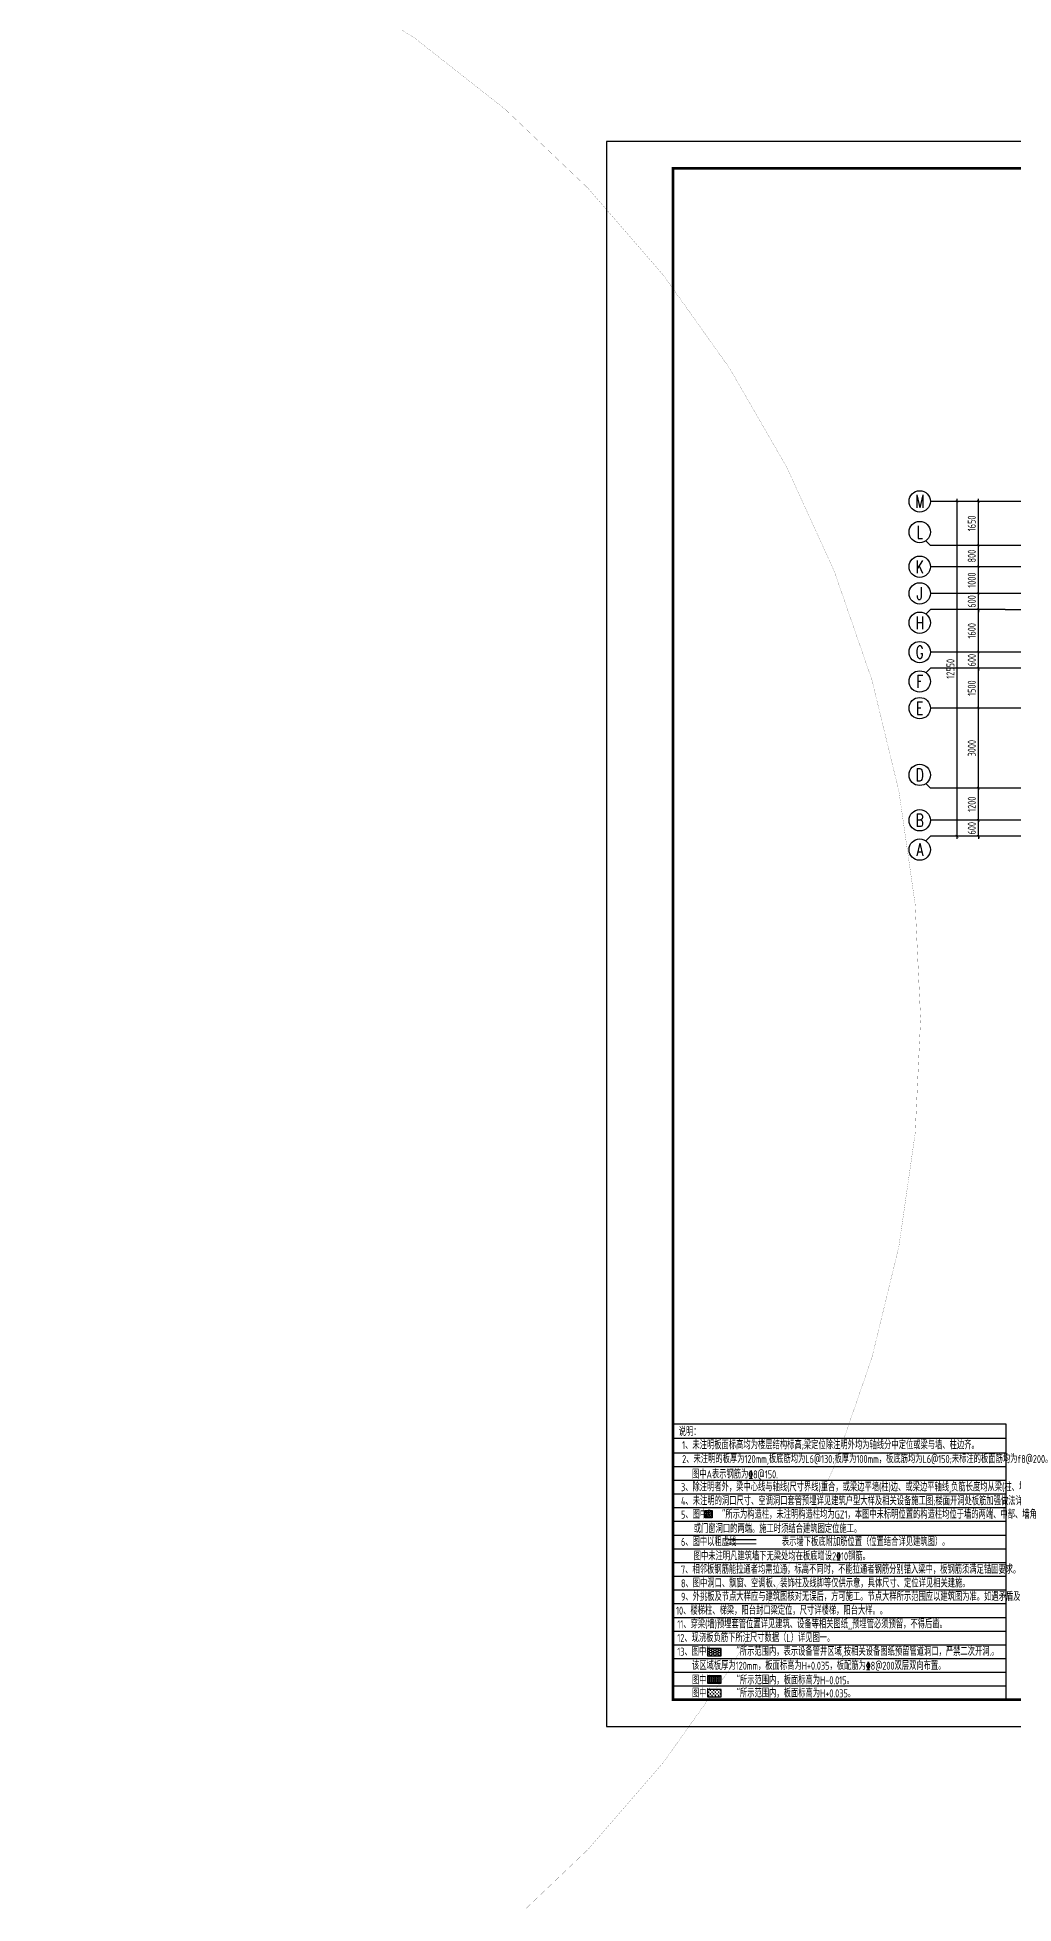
# Model space of a CAD drawing. Extents: x -668857 to 154266, y -275694 to 291306.
# Drawn here: x -262656 to -226069, y -116029 to -46075 of the extents above; entities that cross this region are included whole.
import ezdxf
from ezdxf.enums import TextEntityAlignment as Align

# ---------------------------------------------------------------- set-up
doc = ezdxf.new("R2010")
doc.units = 0
doc.header["$LTSCALE"] = 1000
doc.linetypes.add('DASH', pattern=[0.35, 0.25, -0.1])
doc.linetypes.add('DOTE', pattern=[2.42, 2, -0.2, 0.02, -0.2])
doc.layers.get('0').update_dxf_attribs({"linetype": 'CONTINUOUS'})
doc.layers.get('DEFPOINTS').update_dxf_attribs({"linetype": 'CONTINUOUS'})
for name, color, linetype in [('-TK', 7, 'CONTINUOUS'), ('A-AXIS', 1, 'CONTINUOUS'), ('A-DOTE', 10, 'DOTE'), ('AXIS_NUM', 7, 'CONTINUOUS'), ('S-B板填充', 251, 'CONTINUOUS'), ('S-Y一般标注', 3, 'CONTINUOUS'), ('S-文字', 7, 'CONTINUOUS'), ('S-板正筋', 2, 'CONTINUOUS'), ('S-构造柱', 212, 'CONTINUOUS'), ('S-表格线', 54, 'CONTINUOUS'), ('S-降板填充', 75, 'CONTINUOUS')]:
    doc.layers.add(name, color=color, linetype=linetype)
doc.layers.add('审图修改', color=2, linetype='CONTINUOUS', plot=False)
doc.styles.add('TSSD_Axis', font='complex.shx', dxfattribs={"width": 0.7, "bigfont": 'hztxt.shx'})
doc.styles.add('TSSD_DIMENSION', font='Tssdeng.shx', dxfattribs={"width": 0.7, "bigfont": 'tssdchn.shx'})
doc.styles.add('TSSD_REIN', font='tssdeng.shx', dxfattribs={"width": 0.7, "height": 300, "bigfont": 'tssdchn.shx'})
doc.dimstyles.new('TSSD_100_100', dxfattribs={"dimtxt": 300, "dimasz": 100, "dimexe": 100, "dimexo": 250, "dimgap": 100, "dimtad": 1, "dimdec": 0, "dimzin": 0, "dimdsep": 46, "dimtxsty": 'TSSD_DIMENSION', "dimblk": 'ARCHTICK', "dimcen": 0, "dimdle": 100, "dimclrt": 7, "dimadec": 0, "dimazin": 0, "dimtfac": 1, "dimtdec": 0, "dimtix": 1, "dimtmove": 2, "dimatfit": 3, "dimldrblk": 'ARCHTICK', "dimfxl": 0, "dimtolj": 1, "dimtzin": 0, "dimarcsym": 0})

# ---------------------------------------------------------------- blocks, each defined once
blk = doc.blocks.new('A1')
blk.add_lwpolyline([(0, 59400), (0, 0), (84100, 0), (84100, 59400)], close=True)
at = {"const_width": 100}
blk.add_lwpolyline([(2500, 58400), (2500, 1000), (83100, 1000), (83100, 58400)], close=True, dxfattribs=at)
blk = doc.blocks.new('ts_axno')
at = {"color": 0, "linetype": 'ByBlock', "lineweight": -2}
blk.add_circle((0, 0), 0.5, dxfattribs=at)
at = {"color": 0, "linetype": 'ByBlock', "lineweight": -2, "style": 'TSSD_Axis', "width": 0.7}
blk.add_attdef('A', text='', height=0.6, dxfattribs=at).set_placement((0, 0), align=Align.MIDDLE_CENTER)
blk = doc.blocks.new('_ArchTick')
at = {"color": 0, "linetype": 'ByBlock', "const_width": 0.15}
blk.add_lwpolyline([(-0.5, -0.5), (0.5, 0.5)], dxfattribs=at)
blk = doc.blocks.new('*D174')
at = {"layer": 'DEFPOINTS', "color": 0}
for p in [(2600, 5200), (3600, 5200), (3600, 4600)]:
    blk.add_point(p, dxfattribs=at)
at = {"layer": 'S-Y一般标注', "color": 0, "lineweight": -2}
for p, q in [((3350, 5200), (2500, 5200)), ((2600, 5200), (2600, 5300)), ((2600, 4600), (2600, 5200)), ((3350, 4600), (2500, 4600)), ((2600, 4600), (2600, 4500))]:
    blk.add_line(p, q, dxfattribs=at)
at = {"layer": 'S-Y一般标注', "color": 0, "lineweight": -2, "xscale": 100, "yscale": 100, "zscale": 100}
for p, rotation in [((2600, 5200), 270), ((2600, 4600), 90)]:
    blk.add_blockref('_ArchTick', p, dxfattribs=dict(at, rotation=rotation))
at = {"layer": 'S-Y一般标注', "color": 7, "insert": (2350, 4900), "char_height": 300, "attachment_point": 5, "rotation": 90, "style": 'TSSD_DIMENSION'}
blk.add_mtext('\\A1;600', dxfattribs=at)
blk = doc.blocks.new('*D175')
at = {"layer": 'DEFPOINTS', "color": 0}
for p in [(2600, 10900), (3600, 10900), (3600, 9400)]:
    blk.add_point(p, dxfattribs=at)
at = {"layer": 'S-Y一般标注', "color": 0, "lineweight": -2}
for p, q in [((3350, 10900), (2500, 10900)), ((2600, 9300), (2600, 11000)), ((3350, 9400), (2500, 9400))]:
    blk.add_line(p, q, dxfattribs=at)
at = {"layer": 'S-Y一般标注', "color": 0, "lineweight": -2, "xscale": 100, "yscale": 100, "zscale": 100}
for p, rotation in [((2600, 10900), 90), ((2600, 9400), 270)]:
    blk.add_blockref('_ArchTick', p, dxfattribs=dict(at, rotation=rotation))
at = {"layer": 'S-Y一般标注', "color": 7, "insert": (2350, 10150), "char_height": 300, "attachment_point": 5, "rotation": 90, "style": 'TSSD_DIMENSION'}
blk.add_mtext('\\A1;1500', dxfattribs=at)
blk = doc.blocks.new('*D176')
at = {"layer": 'DEFPOINTS', "color": 0}
for p in [(2600, 11500), (3600, 11500), (3600, 10900)]:
    blk.add_point(p, dxfattribs=at)
at = {"layer": 'S-Y一般标注', "color": 0, "lineweight": -2}
for p, q in [((3350, 11500), (2500, 11500)), ((2600, 11500), (2600, 11600)), ((2600, 10900), (2600, 11500)), ((3350, 10900), (2500, 10900)), ((2600, 10900), (2600, 10800))]:
    blk.add_line(p, q, dxfattribs=at)
at = {"layer": 'S-Y一般标注', "color": 0, "lineweight": -2, "xscale": 100, "yscale": 100, "zscale": 100}
for p, rotation in [((2600, 11500), 270), ((2600, 10900), 90)]:
    blk.add_blockref('_ArchTick', p, dxfattribs=dict(at, rotation=rotation))
at = {"layer": 'S-Y一般标注', "color": 7, "insert": (2350, 11200), "char_height": 300, "attachment_point": 5, "rotation": 90, "style": 'TSSD_DIMENSION'}
blk.add_mtext('\\A1;600', dxfattribs=at)
blk = doc.blocks.new('*D177')
at = {"layer": 'DEFPOINTS', "color": 0}
for p in [(2600, 13100), (3600, 13100), (3600, 11500)]:
    blk.add_point(p, dxfattribs=at)
at = {"layer": 'S-Y一般标注', "color": 0, "lineweight": -2}
for p, q in [((3350, 13100), (2500, 13100)), ((2600, 11400), (2600, 13200)), ((3350, 11500), (2500, 11500))]:
    blk.add_line(p, q, dxfattribs=at)
at = {"layer": 'S-Y一般标注', "color": 0, "lineweight": -2, "xscale": 100, "yscale": 100, "zscale": 100}
for p, rotation in [((2600, 13100), 90), ((2600, 11500), 270)]:
    blk.add_blockref('_ArchTick', p, dxfattribs=dict(at, rotation=rotation))
at = {"layer": 'S-Y一般标注', "color": 7, "insert": (2350, 12300), "char_height": 300, "attachment_point": 5, "rotation": 90, "style": 'TSSD_DIMENSION'}
blk.add_mtext('\\A1;1600', dxfattribs=at)
blk = doc.blocks.new('*D178')
at = {"layer": 'DEFPOINTS', "color": 0}
for p in [(2600, 13700), (3600, 13700), (3600, 13100)]:
    blk.add_point(p, dxfattribs=at)
at = {"layer": 'S-Y一般标注', "color": 0, "lineweight": -2}
for p, q in [((3350, 13700), (2500, 13700)), ((2600, 13700), (2600, 13800)), ((2600, 13100), (2600, 13700)), ((3350, 13100), (2500, 13100)), ((2600, 13100), (2600, 13000))]:
    blk.add_line(p, q, dxfattribs=at)
at = {"layer": 'S-Y一般标注', "color": 0, "lineweight": -2, "xscale": 100, "yscale": 100, "zscale": 100}
for p, rotation in [((2600, 13700), 270), ((2600, 13100), 90)]:
    blk.add_blockref('_ArchTick', p, dxfattribs=dict(at, rotation=rotation))
at = {"layer": 'S-Y一般标注', "color": 7, "insert": (2350, 13400), "char_height": 300, "attachment_point": 5, "rotation": 90, "style": 'TSSD_DIMENSION'}
blk.add_mtext('\\A1;600', dxfattribs=at)
blk = doc.blocks.new('*D179')
at = {"layer": 'DEFPOINTS', "color": 0}
for p in [(2600, 14700), (3600, 14700), (3600, 13700)]:
    blk.add_point(p, dxfattribs=at)
at = {"layer": 'S-Y一般标注', "color": 0, "lineweight": -2}
for p, q in [((3350, 14700), (2500, 14700)), ((2600, 13600), (2600, 14800)), ((3350, 13700), (2500, 13700))]:
    blk.add_line(p, q, dxfattribs=at)
at = {"layer": 'S-Y一般标注', "color": 0, "lineweight": -2, "xscale": 100, "yscale": 100, "zscale": 100}
for p, rotation in [((2600, 14700), 90), ((2600, 13700), 270)]:
    blk.add_blockref('_ArchTick', p, dxfattribs=dict(at, rotation=rotation))
at = {"layer": 'S-Y一般标注', "color": 7, "insert": (2350, 14200), "char_height": 300, "attachment_point": 5, "rotation": 90, "style": 'TSSD_DIMENSION'}
blk.add_mtext('\\A1;1000', dxfattribs=at)
blk = doc.blocks.new('*D180')
at = {"layer": 'DEFPOINTS', "color": 0}
for p in [(1800, 17150), (3600, 17150), (3600, 4600)]:
    blk.add_point(p, dxfattribs=at)
at = {"layer": 'S-Y一般标注', "color": 0, "lineweight": -2}
for p, q in [((3350, 17150), (1700, 17150)), ((1800, 4500), (1800, 17250)), ((3350, 4600), (1700, 4600))]:
    blk.add_line(p, q, dxfattribs=at)
at = {"layer": 'S-Y一般标注', "color": 0, "lineweight": -2, "xscale": 100, "yscale": 100, "zscale": 100}
for p, rotation in [((1800, 17150), 90), ((1800, 4600), 270)]:
    blk.add_blockref('_ArchTick', p, dxfattribs=dict(at, rotation=rotation))
at = {"layer": 'S-Y一般标注', "color": 7, "insert": (1550, 10875), "char_height": 300, "attachment_point": 5, "rotation": 90, "style": 'TSSD_DIMENSION'}
blk.add_mtext('\\A1;12550', dxfattribs=at)
blk = doc.blocks.new('*D181')
at = {"layer": 'DEFPOINTS', "color": 0}
for p in [(2600, 15500), (3600, 15500), (3600, 14700)]:
    blk.add_point(p, dxfattribs=at)
at = {"layer": 'S-Y一般标注', "color": 0, "lineweight": -2}
for p, q in [((3350, 15500), (2500, 15500)), ((2600, 14600), (2600, 15600)), ((3350, 14700), (2500, 14700))]:
    blk.add_line(p, q, dxfattribs=at)
at = {"layer": 'S-Y一般标注', "color": 0, "lineweight": -2, "xscale": 100, "yscale": 100, "zscale": 100}
for p, rotation in [((2600, 15500), 90), ((2600, 14700), 270)]:
    blk.add_blockref('_ArchTick', p, dxfattribs=dict(at, rotation=rotation))
at = {"layer": 'S-Y一般标注', "color": 7, "insert": (2350, 15100), "char_height": 300, "attachment_point": 5, "rotation": 90, "style": 'TSSD_DIMENSION'}
blk.add_mtext('\\A1;800', dxfattribs=at)
blk = doc.blocks.new('*D182')
at = {"layer": 'DEFPOINTS', "color": 0}
for p in [(2600, 6400), (3600, 6400), (3600, 5200)]:
    blk.add_point(p, dxfattribs=at)
at = {"layer": 'S-Y一般标注', "color": 0, "lineweight": -2}
for p, q in [((3350, 6400), (2500, 6400)), ((2600, 5100), (2600, 6500)), ((3350, 5200), (2500, 5200))]:
    blk.add_line(p, q, dxfattribs=at)
at = {"layer": 'S-Y一般标注', "color": 0, "lineweight": -2, "xscale": 100, "yscale": 100, "zscale": 100}
for p, rotation in [((2600, 6400), 90), ((2600, 5200), 270)]:
    blk.add_blockref('_ArchTick', p, dxfattribs=dict(at, rotation=rotation))
at = {"layer": 'S-Y一般标注', "color": 7, "insert": (2350, 5800), "char_height": 300, "attachment_point": 5, "rotation": 90, "style": 'TSSD_DIMENSION'}
blk.add_mtext('\\A1;1200', dxfattribs=at)
blk = doc.blocks.new('*D183')
at = {"layer": 'DEFPOINTS', "color": 0}
for p in [(2600, 9400), (3600, 9400), (3600, 6400)]:
    blk.add_point(p, dxfattribs=at)
at = {"layer": 'S-Y一般标注', "color": 0, "lineweight": -2}
for p, q in [((3350, 9400), (2500, 9400)), ((2600, 6300), (2600, 9500)), ((3350, 6400), (2500, 6400))]:
    blk.add_line(p, q, dxfattribs=at)
at = {"layer": 'S-Y一般标注', "color": 0, "lineweight": -2, "xscale": 100, "yscale": 100, "zscale": 100}
for p, rotation in [((2600, 9400), 90), ((2600, 6400), 270)]:
    blk.add_blockref('_ArchTick', p, dxfattribs=dict(at, rotation=rotation))
at = {"layer": 'S-Y一般标注', "color": 7, "insert": (2350, 7900), "char_height": 300, "attachment_point": 5, "rotation": 90, "style": 'TSSD_DIMENSION'}
blk.add_mtext('\\A1;3000', dxfattribs=at)
blk = doc.blocks.new('*D212')
at = {"layer": 'DEFPOINTS', "color": 0}
for p in [(2600, 17150), (3600, 17150), (3600, 15500)]:
    blk.add_point(p, dxfattribs=at)
at = {"layer": 'S-Y一般标注', "color": 0, "lineweight": -2}
for p, q in [((3350, 17150), (2500, 17150)), ((2600, 15400), (2600, 17250)), ((3350, 15500), (2500, 15500))]:
    blk.add_line(p, q, dxfattribs=at)
at = {"layer": 'S-Y一般标注', "color": 0, "lineweight": -2, "xscale": 100, "yscale": 100, "zscale": 100}
for p, rotation in [((2600, 17150), 90), ((2600, 15500), 270)]:
    blk.add_blockref('_ArchTick', p, dxfattribs=dict(at, rotation=rotation))
at = {"layer": 'S-Y一般标注', "color": 7, "insert": (2350, 16325), "char_height": 300, "attachment_point": 5, "rotation": 90, "style": 'TSSD_DIMENSION'}
blk.add_mtext('\\A1;1650', dxfattribs=at)
blk = doc.blocks.new('20210726.16395156')
at = {"layer": 'A-AXIS'}
for p, q in [((3600, 17150), (800, 17150)), ((800, 15500), (628.4, 15671.7)), ((3600, 15500), (800, 15500)), ((3600, 14700), (800, 14700)), ((3600, 13700), (800, 13700)), ((800, 13100.3), (628.4, 12928.7)), ((3600, 13100.3), (800, 13100.3)), ((3600, 11500), (800, 11500)), ((800, 10900), (628.4, 10728.4)), ((3600, 10900), (800, 10900)), ((3600, 9400), (800, 9400)), ((800, 6400), (628.4, 6571.7)), ((3600, 6400), (800, 6400)), ((3600, 5200), (800, 5200)), ((800, 4600), (628.4, 4428.4)), ((3600, 4600), (800, 4600))]:
    blk.add_line(p, q, dxfattribs=at)
at = {"layer": 'A-DOTE'}
for p, q in [((55600, 17150), (3600, 17150)), ((55600, 15500), (3600, 15500)), ((55600, 14700), (3600, 14700)), ((55600, 13700), (3600, 13700)), ((3600, 13100.3), (55600, 13100.3)), ((55600, 11500), (3600, 11500)), ((55600, 10900), (3600, 10900)), ((55600, 9400), (3600, 9400)), ((55600, 6400), (3600, 6400)), ((55600, 5200), (3600, 5200)), ((55600, 4600), (3600, 4600))]:
    blk.add_line(p, q, dxfattribs=at)
at = {"layer": 'A-AXIS'}
ref = blk.add_blockref('ts_axno', (400, 17150), dxfattribs=dict(at, xscale=800, yscale=800, zscale=800))
ref.add_attrib('G', 'M', dxfattribs={"layer": 'AXIS_NUM', "height": 480, "style": 'TSSD_Axis', "width": 0.7}).set_placement((400, 17150), align=Align.MIDDLE_CENTER)
ref = blk.add_blockref('ts_axno', (400, 16000), dxfattribs=dict(at, xscale=800, yscale=800, zscale=800))
ref.add_attrib('G', 'L', dxfattribs={"layer": 'AXIS_NUM', "height": 480, "style": 'TSSD_Axis', "width": 0.7}).set_placement((400, 16000), align=Align.MIDDLE_CENTER)
ref = blk.add_blockref('ts_axno', (400, 14700), dxfattribs=dict(at, xscale=800, yscale=800, zscale=800))
ref.add_attrib('G', 'K', dxfattribs={"layer": 'AXIS_NUM', "height": 480, "style": 'TSSD_Axis', "width": 0.7}).set_placement((400, 14700), align=Align.MIDDLE_CENTER)
ref = blk.add_blockref('ts_axno', (400, 13700), dxfattribs=dict(at, xscale=800, yscale=800, zscale=800))
ref.add_attrib('G', 'J', dxfattribs={"layer": 'AXIS_NUM', "height": 480, "style": 'TSSD_Axis', "width": 0.7}).set_placement((400, 13700), align=Align.MIDDLE_CENTER)
ref = blk.add_blockref('ts_axno', (400, 12600.3), dxfattribs=dict(at, xscale=800, yscale=800, zscale=800))
ref.add_attrib('C', 'H', dxfattribs={"layer": 'AXIS_NUM', "height": 480, "style": 'TSSD_Axis', "width": 0.7}).set_placement((400, 12600.3), align=Align.MIDDLE_CENTER)
ref = blk.add_blockref('ts_axno', (400, 11500), dxfattribs=dict(at, xscale=800, yscale=800, zscale=800))
ref.add_attrib('D', 'G', dxfattribs={"layer": 'AXIS_NUM', "height": 480, "style": 'TSSD_Axis', "width": 0.7}).set_placement((400, 11500), align=Align.MIDDLE_CENTER)
ref = blk.add_blockref('ts_axno', (400, 10400), dxfattribs=dict(at, xscale=800, yscale=800, zscale=800))
ref.add_attrib('C', 'F', dxfattribs={"layer": 'AXIS_NUM', "height": 480, "style": 'TSSD_Axis', "width": 0.7}).set_placement((400, 10400), align=Align.MIDDLE_CENTER)
ref = blk.add_blockref('ts_axno', (400, 9400), dxfattribs=dict(at, xscale=800, yscale=800, zscale=800))
ref.add_attrib('B', 'E', dxfattribs={"layer": 'AXIS_NUM', "height": 480, "style": 'TSSD_Axis', "width": 0.7}).set_placement((400, 9400), align=Align.MIDDLE_CENTER)
ref = blk.add_blockref('ts_axno', (400, 6900), dxfattribs=dict(at, xscale=800, yscale=800, zscale=800, rotation=180))
ref.add_attrib('C', 'D', dxfattribs={"layer": 'AXIS_NUM', "height": 480, "style": 'TSSD_Axis', "width": 0.7}).set_placement((400, 6900), align=Align.MIDDLE_CENTER)
ref = blk.add_blockref('ts_axno', (400, 5200), dxfattribs=dict(at, xscale=800, yscale=800, zscale=800))
ref.add_attrib('A', 'B', dxfattribs={"layer": 'AXIS_NUM', "height": 480, "style": 'TSSD_Axis', "width": 0.7}).set_placement((400, 5200), align=Align.MIDDLE_CENTER)
ref = blk.add_blockref('ts_axno', (400, 4100), dxfattribs=dict(at, xscale=800, yscale=800, zscale=800))
ref.add_attrib('F', 'A', dxfattribs={"layer": 'AXIS_NUM', "height": 480, "style": 'TSSD_Axis', "width": 0.7}).set_placement((400, 4100), align=Align.MIDDLE_CENTER)
at = {"layer": 'S-Y一般标注'}
for base, p1, p2, picture, middle in [((1800, 17150), (3600, 4600), (3600, 17150), '*D180', (1550, 10875)), ((2600, 17150), (3600, 15500), (3600, 17150), '*D212', (2350, 16325)), ((2600, 15500), (3600, 14700), (3600, 15500), '*D181', (2350, 15100)), ((2600, 14700), (3600, 13700), (3600, 14700), '*D179', (2350, 14200)), ((2600, 13700), (3600, 13100.3), (3600, 13700), '*D178', (2350, 13400.2)), ((2600, 13100.3), (3600, 11500), (3600, 13100.3), '*D177', (2350, 12300.2)), ((2600, 11500), (3600, 10900), (3600, 11500), '*D176', (2350, 11200)), ((2600, 10900), (3600, 9400), (3600, 10900), '*D175', (2350, 10150)), ((2600, 9400), (3600, 6400), (3600, 9400), '*D183', (2350, 7900)), ((2600, 6400), (3600, 5200), (3600, 6400), '*D182', (2350, 5800)), ((2600, 5200), (3600, 4600), (3600, 5200), '*D174', (2350, 4900))]:
    dim = blk.add_linear_dim(base=base, p1=p1, p2=p2, angle=90, dimstyle='TSSD_100_100', dxfattribs=at)
    dim.commit()
    dim.dimension.update_dxf_attribs({"geometry": picture, "text_midpoint": middle})

msp = doc.modelspace()

# ---------------------------------------------------------------- hatches: boundary and pattern name
at = {"layer": 'S-B板填充'}
h = msp.add_hatch(dxfattribs=at)
h.set_pattern_fill('ANGLE', color=252, scale=10, style=0)
h.set_pattern_definition([(0, (-152232.07, -303357.54), (0, 69.85), [50.8, -19.05]), (90, (-152232.07, -303357.54), (-69.85, 4e-15), [50.8, -19.05])])
h.paths.add_polyline_path([(-237542.91, -107765.89), (-237031.81, -107765.89), (-237031.81, -107487.1), (-237542.91, -107487.1)])
h = msp.add_hatch(dxfattribs=at)
h.set_pattern_fill('CROSS', color=252, scale=10, style=0)
h.set_pattern_definition([(0, (-152232.067, -303357.54), (63.5, 63.5), [31.75, -95.25]), (90, (-152216.19, -303373.41), (-63.5, 63.5), [31.75, -95.25])])
h.paths.add_polyline_path([(-237542.91, -108280.17), (-237031.81, -108280.17), (-237031.81, -108001.39), (-237542.91, -108001.39)])
at = {"layer": 'S-构造柱'}
h = msp.add_hatch(dxfattribs=at)
h.set_pattern_fill('ARMORED', color=256, scale=12.857143, style=0)
h.set_pattern_definition([(50, (-2090906.98, -232917.69), (92.2191663, -8.0681316), [9.642857, -106.0714286]), (355, (-2090906.98, -232917.69), (-17.839457, 96.710417), [7.7142857, -84.857143]), (100.4514, (-2090899.3, -232918.365), (74.3797776, 88.642227), [8.1951673, -90.146843]), (46.1842, (-2090906.98, -232891.98), (137.216706, -21.281016), [14.464286, -159.107143]), (96.6356, (-2090895.55, -232893.75), (120.170919, 125.243726), [12.292751, -135.220243]), (351.1842, (-2090906.98, -232891.98), (120.170822, 125.24382), [11.571429, -127.285714]), (21, (-2090894.124, -232898.41), (76.7451924, -51.765286), [9.642857, -106.0714286]), (326, (-2090894.12, -232898.41), (31.2834, 93.233577), [7.7142857, -84.857143]), (71.4514, (-2090887.73, -232902.72), (108.0286237, 41.4682067), [8.1951673, -90.146843]), (37.5, (-2090906.98, -232917.693), (1.56340997, 42.80063835), [0, -83.8285714, 0, -86.1428571, 0, -85.1785714]), (7.5, (-2090906.98, -232917.693), (33.8232262, 50.7100772), [0, -49.1142857, 0, -81.9, 0, -32.4642857]), (327.5, (-2090935.653, -232917.693), (68.6343132, -2.8999121), [0, -32.1428571, 0, -100.2857143, 0, -133.0714286]), (317.5, (-2090948.51, -232917.69), (74.981079, 12.8706406), [0, -41.7857143, 0, -66.6, 0, -94.5]), (45, (-2090906.98, -232917.69), (-45.4568645, 45.4568645), [])])
h.paths.add_polyline_path([(-237638.4, -101295.16), (-237364.11, -101295.16), (-237364.11, -101569.45), (-237638.4, -101569.45)])
at = {"layer": 'S-降板填充', "linetype": 'ByBlock'}
h = msp.add_hatch(dxfattribs=at)
h.set_pattern_fill('HONEY', color=8, scale=17.142857, style=0)
h.set_pattern_definition([(0, (-3050128.003, -174447.58), (81.6428571, 47.1365143), [54.4285714, -108.8571429]), (120, (-3050128.003, -174447.58), (-81.6428474, 47.1365312), [54.4285714, -108.8571429]), (60, (-3050128.003, -174447.58), (9.75e-06, 94.2730455), [-108.8571429, 54.4285714])])
h.paths.add_polyline_path([(-237542.91, -106737.32), (-237031.81, -106737.32), (-237031.81, -106458.53), (-237542.91, -106458.53)])

# ---------------------------------------------------------------- linework, layer by layer
at = {"layer": 'S-板正筋', "linetype": 'DASH', "const_width": 42.86}
for points in [[(-236786.85, -102383.43), (-236786.85, -102383.43), (-235716.34, -102383.42), (-235716.34, -102383.42)], [(-236786.85, -102541.49), (-236786.85, -102541.49), (-235716.34, -102541.48), (-235716.34, -102541.48)]]:
    msp.add_lwpolyline(points, dxfattribs=at)
at = {"layer": 'S-构造柱'}
msp.add_lwpolyline([(-237638.4, -101295.16), (-237364.11, -101295.16), (-237364.11, -101569.45), (-237638.4, -101569.45), (-237638.4, -101295.16)], dxfattribs=at)
at = {"layer": 'S-表格线'}
for p, q in [((-238830.92, -108382.95), (-238830.92, -98057.72)), ((-226349.44, -98057.72), (-238830.92, -98057.72)), ((-226349.44, -98591.77), (-238830.92, -98591.77)), ((-238830.92, -107374.13), (-238830.92, -98591.77)), ((-226349.44, -108382.95), (-226349.44, -98057.72)), ((-238830.92, -99125.81), (-226349.44, -99125.81)), ((-238830.92, -99640.09), (-226349.44, -99640.09)), ((-238830.92, -100154.38), (-226349.44, -100154.38)), ((-238830.92, -100154.38), (-226349.44, -100154.38)), ((-238830.92, -100668.66), (-226349.44, -100668.66)), ((-238830.92, -101182.95), (-226349.44, -101182.95)), ((-238830.92, -101697.24), (-226349.44, -101697.24)), ((-238830.92, -102211.52), (-226349.44, -102211.52)), ((-238830.92, -102725.81), (-226349.44, -102725.81)), ((-238830.92, -103240.09), (-226349.44, -103240.09)), ((-238830.92, -103754.38), (-226349.44, -103754.38)), ((-238830.92, -104268.66), (-226349.44, -104268.66)), ((-238830.92, -104782.95), (-226349.44, -104782.95)), ((-238830.92, -105297.24), (-226349.44, -105297.24)), ((-238830.92, -105811.52), (-226349.44, -105811.52)), ((-238830.92, -106325.81), (-226349.44, -106325.81)), ((-238830.92, -106840.09), (-226349.44, -106840.09)), ((-238830.92, -107354.38), (-226349.44, -107354.38)), ((-238830.92, -107868.66), (-226349.44, -107868.66)), ((-238830.92, -107868.66), (-226349.44, -107868.66)), ((-238830.92, -108382.95), (-226349.44, -108382.95))]:
    msp.add_line(p, q, dxfattribs=at)
at = {"layer": 'S-降板填充'}
for points in [[(-237542.91, -106737.32), (-237031.81, -106737.32), (-237031.81, -106458.53), (-237542.91, -106458.53)], [(-237542.91, -107765.89), (-237031.81, -107765.89), (-237031.81, -107487.1), (-237542.91, -107487.1)], [(-237542.91, -108280.17), (-237031.81, -108280.17), (-237031.81, -108001.39), (-237542.91, -108001.39)]]:
    msp.add_lwpolyline(points, close=True, dxfattribs=at)
at = {"layer": '审图修改', "const_width": 5}
msp.add_lwpolyline([(-642790.31, 268747.65, -0.57735027), (-564654.52, 268747.65, -0.57735027), (-486518.72, 268747.65, -0.57735027), (-408382.93, 268747.65, -0.57735027), (-330247.13, 268747.65, -0.57735027), (-252111.33, 268747.65, -0.57735027), (-252111.33, 190611.85, -0.57735027), (-252111.33, 112476.06, -0.57735027), (-252111.33, 34340.26, -0.57735027), (-252111.33, -43795.54, -0.57735027), (-252111.33, -121931.33, -0.57735027), (-330247.13, -121931.33, -0.57735027), (-408382.93, -121931.33, -0.57735027), (-486518.72, -121931.33, -0.57735027), (-564654.52, -121931.33, -0.57735027), (-642790.31, -121931.33, -0.57735027), (-642790.31, -43795.54, -0.57735027), (-642790.31, 34340.26, -0.57735027), (-642790.31, 112476.06, -0.57735027), (-642790.31, 190611.85, -0.57735027), (-642790.31, 268747.65, -0.57735027), (-642790.31, 268747.65, -0.57735027)], format="xyb", dxfattribs=at)

# ---------------------------------------------------------------- block references
at = {"layer": '-TK'}
msp.add_blockref('A1', (-241330.92, -109382.95), dxfattribs=at)
at = {"layer": 'A-DOTE'}
msp.add_blockref('20210726.16395156', (-229988.63, -80618.89), dxfattribs=at)

# ---------------------------------------------------------------- texts
at = {"layer": 'S-文字', "style": 'TSSD_REIN', "width": 0.7}
for s, p in [('说明：', (-238623.07, -98495.01)), ('1、未注明板面标高均为楼层结构标高;梁定位除注明外均为轴线分中定位或梁与墙、柱边齐。', (-238492.68, -98991.27)), ('3、除注明者外，梁中心线与轴线(尺寸界线)重合，或梁边平墙(柱)边、或梁边平轴线,负筋长度均从梁(柱、墙)边起算。', (-238535.87, -100568.48)), ('4、未注明的洞口尺寸、空调洞口套管预埋详见建筑户型大样及相关设备施工图;楼面开洞处板筋加强做法详见结构设计总说明。', (-238535.87, -101088.48)), ('5、图中"   "所示为构造柱，未注明构造柱均为GZ1，本图中未标明位置的构造柱均位于墙的两端、中部、墙角', (-238535.87, -101594.74)), ('或门窗洞口的两端。施工时须结合建筑图定位施工。', (-238059.42, -102129.73)), ('6、图中以粗虚线            表示墙下板底附加筋位置（位置结合详见建筑图）。', (-238535.87, -102619.34)), ('图中未注明凡建筑墙下无梁处均在板底增设2%%13210钢筋。', (-238059.42, -103158.3)), ('7、相邻板钢筋能拉通者均需拉通，标高不同时，不能拉通者钢筋分别锚入梁中，板钢筋须满足锚固要求。', (-238535.87, -103658.63)), ('8、图中洞口、飘窗、空调板、装饰柱及线脚等仅供示意，具体尺寸、定位详见相关建施。', (-238535.87, -104172.91)), ('10、楼梯柱、梯梁，阳台封口梁定位，尺寸详楼梯，阳台大样。。', (-238720.1, -105194.21)), ('9、外挑板及节点大样应与建筑图核对无误后，方可施工。节点大样所示范围应以建筑图为准。如遇矛盾及时与设计单位联系解决。', (-238535.87, -104675.37)), ('11、穿梁(墙)预埋套管位置详见建筑、设备等相关图纸,,预埋管必须预留，不得后凿。', (-238672.61, -105704.53)), ('12、现浇板负筋下所注尺寸数据（L）详见图一。', (-238672.61, -106218.81)), ('13、图中"       "所示范围内，表示设备管井区域,按相关设备图纸预留管道洞口，严禁二次开洞.。', (-238672.61, -106733.1)), ('图中"       "所示范围内，板面标高为H-0.015。', (-238124.5, -107805.62)), ('图中"       "所示范围内，板面标高为H+0.035。', (-238124.5, -108295.35))]:
    msp.add_text(s, height=300, dxfattribs=at).set_placement(p)
at = {"layer": 'S-文字', "color": 1, "style": 'TSSD_REIN', "width": 0.7}
for s, p in [('2、未注明的板厚为120mm,板底筋均为L6@130;板厚为100mm，板底筋均为L6@150;未标注的板面筋均为f8@200。', (-238492.68, -99513.07)), ('图中A表示钢筋为%%1328@150.', (-238123.53, -100088.27)), ('该区域板厚为120mm，板面标高为H+0.035，板配筋为%%1328@200双层双向布置。', (-238124.5, -107260.85))]:
    msp.add_text(s, height=300, dxfattribs=at).set_placement(p)

doc.saveas('drawing.dxf')
